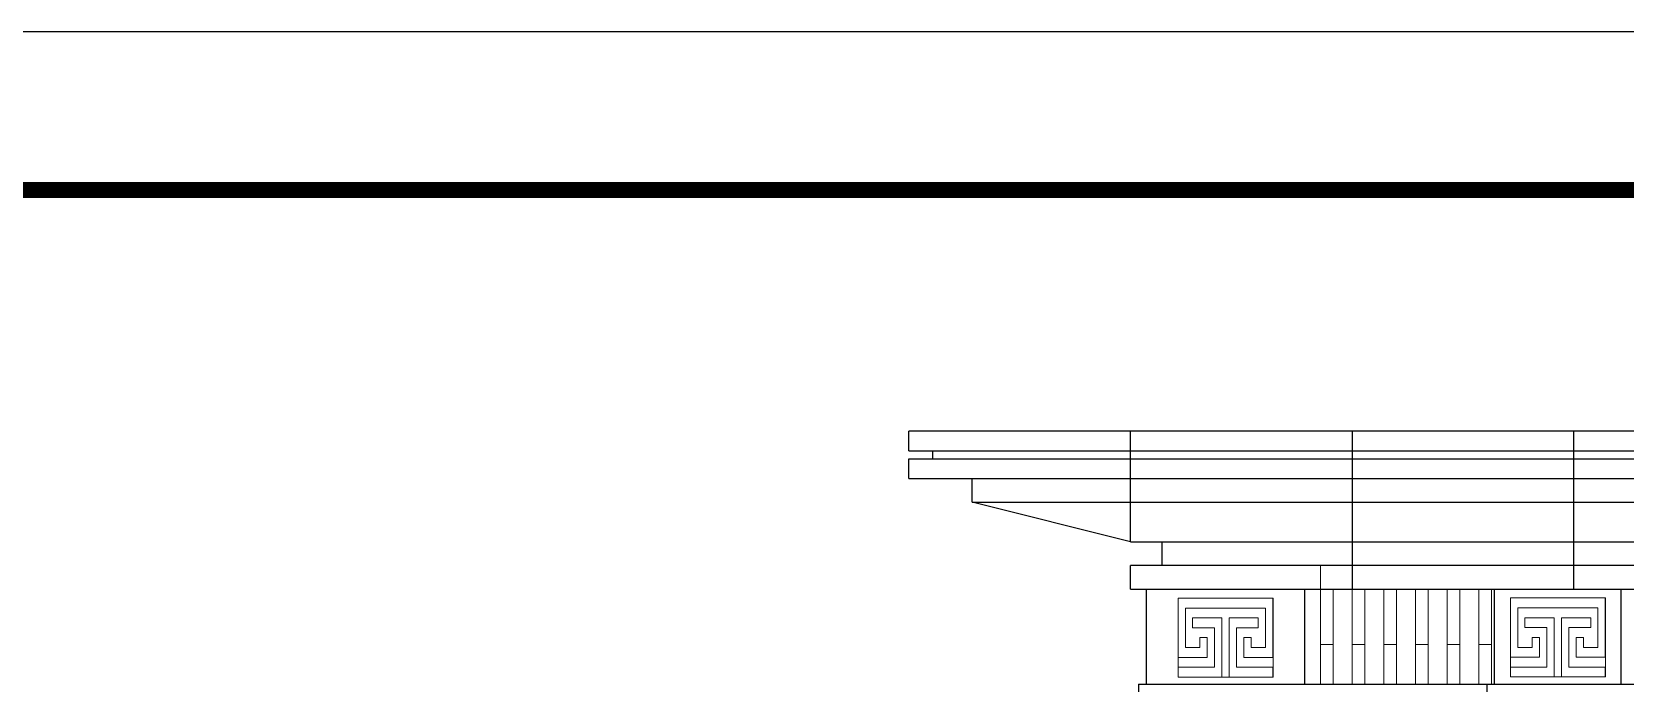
# Model space of a CAD drawing. Extents: x 1188826 to 1909461, y 608442 to 1651179.
# Drawn here: x 1650941 to 1661008, y 1047977 to 1052102 of the extents above; entities that cross this region are included whole.
import ezdxf

# ---------------------------------------------------------------- set-up
doc = ezdxf.new("R2010")
doc.units = 0
doc.header["$LTSCALE"] = 1000
doc.header["$MEASUREMENT"] = 0
for name, color, linetype in [('分缝', 37, 'Continuous'), ('图框', 140, 'Continuous'), ('立面线', 40, 'Continuous')]:
    doc.layers.add(name, color=color, linetype=linetype)
doc.layers.add('煤化工粉煤灰', color=7, linetype='Continuous', lineweight=0)

msp = doc.modelspace()

# ---------------------------------------------------------------- linework, layer by layer
at = {"layer": '分缝'}
for p, q in [((1657883, 1048877), (1657883, 1049577)), ((1659283, 1049577), (1659283, 1048577)), ((1660683, 1048577), (1660683, 1049577))]:
    msp.add_line(p, q, dxfattribs=at)
at = {"layer": '图框'}
msp.add_lwpolyline([(1643957, 1010102), (1718257, 1010102), (1718257, 1052102), (1643957, 1052102)], close=True, dxfattribs=at)
at = {"layer": '图框', "const_width": 100}
msp.add_lwpolyline([(1646457, 1011102), (1717257, 1011102), (1717257, 1051102), (1646457, 1051102)], close=True, dxfattribs=at)
at = {"layer": '煤化工粉煤灰', "color": 34}
for p, q in [((1659083, 1048727), (1659083, 1047977)), ((1659163, 1047977), (1659163, 1048577)), ((1659283, 1048577), (1659283, 1047977)), ((1659363, 1047977), (1659363, 1048577)), ((1659483, 1048577), (1659483, 1047977)), ((1659563, 1047977), (1659563, 1048577)), ((1659683, 1048577), (1659683, 1047977)), ((1659763, 1047977), (1659763, 1048577)), ((1659883, 1048577), (1659883, 1047977)), ((1659963, 1047977), (1659963, 1048577)), ((1660083, 1048577), (1660083, 1047977)), ((1660163, 1047977), (1660163, 1048577)), ((1658183, 1048146), (1658183, 1048521)), ((1658183, 1048521), (1658783, 1048521)), ((1658736, 1048458), (1658229, 1048458)), ((1658229, 1048458), (1658229, 1048208)), ((1658736, 1048208), (1658736, 1048458)), ((1658782, 1048521), (1658782, 1048146)), ((1658783, 1048021), (1658783, 1048521)), ((1660283, 1048147), (1660283, 1048522)), ((1660283, 1048522), (1660883, 1048522)), ((1660836, 1048459), (1660329, 1048459)), ((1660329, 1048459), (1660329, 1048209)), ((1660836, 1048209), (1660836, 1048459)), ((1660882, 1048522), (1660882, 1048147)), ((1660883, 1048522), (1660883, 1048022)), ((1658275, 1048333), (1658275, 1048396)), ((1658275, 1048396), (1658460, 1048396)), ((1658459, 1048396), (1658459, 1048021)), ((1658506, 1048396), (1658506, 1048021)), ((1658506, 1048396), (1658690, 1048396)), ((1658690, 1048333), (1658690, 1048396)), ((1660375, 1048334), (1660375, 1048397)), ((1660375, 1048397), (1660560, 1048397)), ((1660559, 1048397), (1660559, 1048022)), ((1660606, 1048397), (1660606, 1048022)), ((1660606, 1048397), (1660790, 1048397)), ((1660790, 1048334), (1660790, 1048397)), ((1658413, 1048333), (1658275, 1048333)), ((1658321, 1048208), (1658321, 1048271)), ((1658321, 1048271), (1658367, 1048271)), ((1658367, 1048271), (1658367, 1048146)), ((1658413, 1048083), (1658413, 1048333)), ((1658552, 1048083), (1658552, 1048333)), ((1658552, 1048333), (1658690, 1048333)), ((1658598, 1048146), (1658598, 1048271)), ((1658598, 1048271), (1658644, 1048271)), ((1658644, 1048271), (1658644, 1048208)), ((1660513, 1048334), (1660375, 1048334)), ((1660421, 1048209), (1660421, 1048272)), ((1660421, 1048272), (1660467, 1048272)), ((1660467, 1048272), (1660467, 1048147)), ((1660513, 1048084), (1660513, 1048334)), ((1660652, 1048084), (1660652, 1048334)), ((1660652, 1048334), (1660790, 1048334)), ((1660698, 1048147), (1660698, 1048272)), ((1660698, 1048272), (1660744, 1048272)), ((1660744, 1048272), (1660744, 1048209)), ((1658183, 1048146), (1658183, 1048083)), ((1658367, 1048146), (1658183, 1048146)), ((1658229, 1048208), (1658321, 1048208)), ((1658783, 1048146), (1658598, 1048146)), ((1658736, 1048208), (1658644, 1048208)), ((1659083, 1048227), (1659163, 1048227)), ((1659283, 1048227), (1659363, 1048227)), ((1659483, 1048227), (1659563, 1048227)), ((1659683, 1048227), (1659763, 1048227)), ((1659883, 1048227), (1659963, 1048227)), ((1660083, 1048227), (1660163, 1048227)), ((1660283, 1048084), (1660283, 1048147)), ((1660467, 1048147), (1660283, 1048147)), ((1660329, 1048209), (1660421, 1048209)), ((1660883, 1048147), (1660698, 1048147)), ((1660836, 1048209), (1660744, 1048209)), ((1658183, 1048021), (1658183, 1048083)), ((1658183, 1048083), (1658413, 1048083)), ((1658552, 1048083), (1658783, 1048083)), ((1658782, 1048021), (1658782, 1048083)), ((1660283, 1048022), (1660283, 1048084)), ((1660283, 1048084), (1660513, 1048084)), ((1660652, 1048084), (1660883, 1048084)), ((1660882, 1048022), (1660882, 1048084)), ((1658183, 1048021), (1658783, 1048021)), ((1660283, 1048022), (1660883, 1048022))]:
    msp.add_line(p, q, dxfattribs=at)
at = {"layer": '立面线'}
for p, q in [((1656483, 1049452), (1656483, 1049577)), ((1673283, 1049577), (1656483, 1049577)), ((1656483, 1049452), (1673283, 1049452)), ((1656483, 1049277), (1656483, 1049402)), ((1656483, 1049402), (1673283, 1049402)), ((1656633, 1049402), (1656633, 1049452)), ((1656483, 1049277), (1673283, 1049277)), ((1656883, 1049127), (1656883, 1049277)), ((1656883, 1049127), (1656883, 1049127)), ((1657883, 1048877), (1656883, 1049127)), ((1656883, 1049127), (1672883, 1049127)), ((1657883, 1048877), (1657883, 1048877)), ((1657883, 1048877), (1671883, 1048877)), ((1658083, 1048727), (1658083, 1048877)), ((1657883, 1048577), (1657883, 1048727)), ((1671883, 1048727), (1657883, 1048727)), ((1657883, 1048577), (1671883, 1048577)), ((1657983, 1047977), (1657983, 1048577)), ((1658983, 1047977), (1658983, 1048577)), ((1660183, 1047977), (1660183, 1048577)), ((1660983, 1047977), (1660983, 1048577)), ((1657933, 1047977), (1657933, 1047927)), ((1657933, 1047977), (1663283, 1047977)), ((1660133, 1047977), (1660133, 1047927))]:
    msp.add_line(p, q, dxfattribs=at)

doc.saveas('drawing.dxf')
